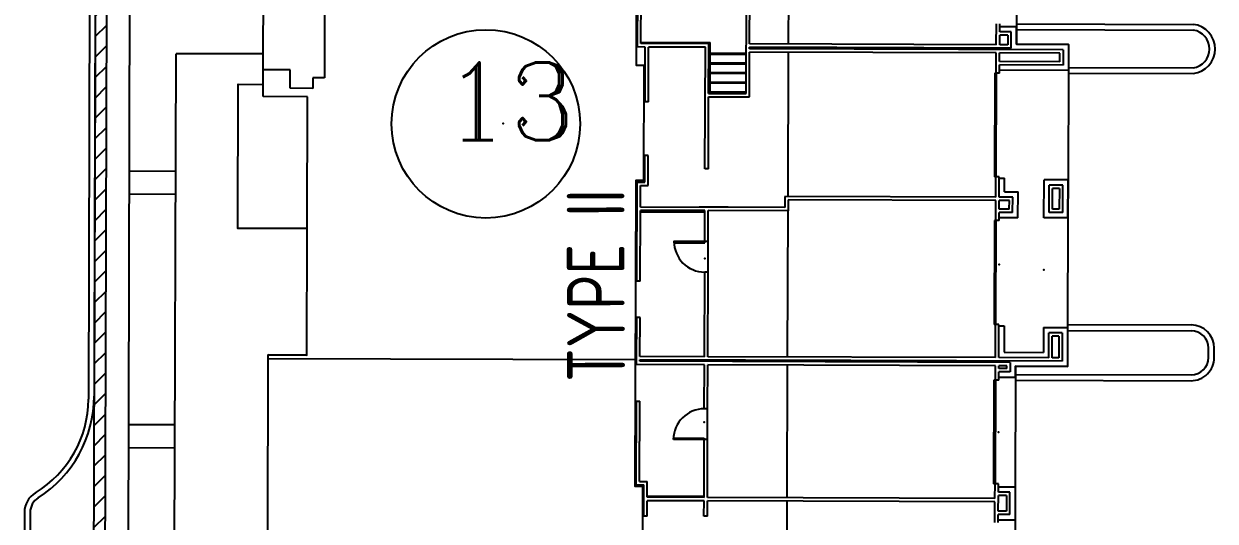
# Model space of a CAD drawing. Header units: feet. Extents: x 26064 to 27719, y 16802 to 28989.
# Drawn here: x 27419.4 to 27522.6, y 17425.8 to 17468.9 of the extents above; entities that cross this region are included whole.
import ezdxf
from ezdxf.enums import TextEntityAlignment as Align

# ---------------------------------------------------------------- set-up
doc = ezdxf.new("R2010")
doc.units = ezdxf.units.FT
doc.header["$LTSCALE"] = 50
doc.header["$MEASUREMENT"] = 0
doc.header["$PDSIZE"] = -0.5
for name, color, linetype in [('BUILDING-INTERIOR', 251, 'Continuous'), ('BUILDINGS', 5, 'Continuous'), ('CURB-B', 4, 'Continuous'), ('CURB-F', 32, 'Continuous'), ('FLUMES', 2, 'Continuous'), ('RETAINING WALL', 7, 'Continuous'), ('SIDEWALK', 9, 'Continuous')]:
    doc.layers.add(name, color=color, linetype=linetype)
doc.styles.add('DCADTXTSTYLE2', font='ARCHITXT')
doc.styles.add('DCADTXTSTYLE3', font='ROMANC')

msp = doc.modelspace()

# ---------------------------------------------------------------- hatches: boundary and pattern name
at = {"layer": 'RETAINING WALL'}
h = msp.add_hatch(dxfattribs=at)
h.set_pattern_fill('ANSI31', scale=10, style=0)
edge = h.paths.add_edge_path()
edge.add_line((27426.44322, 17410.87929), (27426.76213, 17520.14799))
edge.add_arc((27449.76204, 17520.08087), 23, 138.7365357, 179.8327778, ccw=False)
edge.add_line((27432.47328, 17535.24988), (27431.7216, 17535.90941))
edge.add_arc((27449.76204, 17520.08087), 24, 138.7365357, 179.8327778)
edge.add_line((27425.76214, 17520.15091), (27425.44323, 17410.88221))
edge.add_line((27425.44323, 17410.88221), (27426.44322, 17410.87929))

# ---------------------------------------------------------------- linework, layer by layer
at = {"layer": 'BUILDING-INTERIOR', "color": 7, "ltscale": 12}
for p, q in [((27472.57398, 17466.88262), (27472.64473, 17491.12334)), ((27485.65314, 17467.13601), (27485.68997, 17479.75617)), ((27482.27945, 17467.14586), (27482.29488, 17472.43549)), ((27445.47486, 17472.25142), (27445.4514, 17464.21284)), ((27472.86639, 17467.17333), (27472.88097, 17472.17141)), ((27481.97537, 17462.85669), (27482.00248, 17472.14479)), ((27503.64622, 17467.08349), (27503.65151, 17468.8953)), ((27503.94106, 17468.20719), (27503.94307, 17468.89445)), ((27505.40011, 17468.64029), (27503.94233, 17468.64455)), ((27505.39567, 17467.12004), (27505.40011, 17468.64029)), ((27472.86675, 17467.29828), (27478.86445, 17467.2808)), ((27478.85156, 17462.86581), (27478.86445, 17467.2808)), ((27503.93778, 17467.08264), (27503.94021, 17467.91563)), ((27504.64827, 17467.91357), (27503.94021, 17467.91563)), ((27504.94068, 17468.20427), (27503.94106, 17468.20719)), ((27504.64827, 17467.91357), (27504.64584, 17467.08058)), ((27504.93654, 17466.78817), (27504.94068, 17468.20427)), ((27473.24038, 17466.88068), (27472.57398, 17466.88262)), ((27478.73913, 17467.15619), (27472.86639, 17467.17333)), ((27473.22653, 17462.13253), (27473.24038, 17466.88067)), ((27473.51808, 17462.13167), (27473.53194, 17466.87982)), ((27478.44672, 17466.86548), (27473.53194, 17466.87983)), ((27478.41597, 17456.32788), (27478.44672, 17466.86548)), ((27478.72661, 17462.86617), (27478.73913, 17467.15619)), ((27481.98546, 17466.3137), (27478.7367, 17466.32318)), ((27482.26607, 17462.56428), (27482.27738, 17466.43779)), ((27503.64416, 17466.37543), (27482.27738, 17466.43779)), ((27482.27823, 17466.72935), (27482.27859, 17466.8543)), ((27509.43446, 17466.65009), (27482.27823, 17466.72935)), ((27504.93654, 17466.78817), (27482.27859, 17466.8543)), ((27503.64622, 17467.08349), (27482.27945, 17467.14586)), ((27485.6146, 17453.93275), (27485.65107, 17466.42795)), ((27503.63905, 17464.62611), (27503.64416, 17466.37543)), ((27503.93352, 17465.62487), (27503.93571, 17466.37458)), ((27509.14205, 17466.35939), (27503.93571, 17466.37458)), ((27504.64584, 17467.08058), (27503.93778, 17467.08264)), ((27509.89395, 17467.10691), (27505.39567, 17467.12004)), ((27509.13987, 17465.60968), (27509.14205, 17466.35939)), ((27509.43446, 17466.65009), (27509.43057, 17465.31727)), ((27509.89395, 17467.10691), (27509.88739, 17464.85778)), ((27481.98303, 17465.48069), (27478.73427, 17465.49017)), ((27503.93061, 17464.62526), (27503.93267, 17465.33332)), ((27509.43057, 17465.31727), (27503.93267, 17465.33332)), ((27509.13987, 17465.60968), (27503.93352, 17465.62487)), ((27442.49621, 17464.90871), (27440.16377, 17464.91552)), ((27442.49153, 17463.30515), (27442.49621, 17464.90871)), ((27444.45178, 17464.21575), (27444.44911, 17463.29944)), ((27445.4514, 17464.21284), (27444.45178, 17464.21575)), ((27481.9806, 17464.64767), (27478.73184, 17464.65715)), ((27503.5141, 17464.62647), (27503.48784, 17455.62993)), ((27503.63905, 17464.62611), (27503.5141, 17464.62647)), ((27503.63905, 17464.62611), (27503.61279, 17455.62956)), ((27503.93061, 17464.62526), (27503.63905, 17464.62611)), ((27509.88739, 17464.85778), (27503.93133, 17464.87516)), ((27440.15696, 17462.58308), (27440.16006, 17463.64517)), ((27444.44911, 17463.29944), (27442.49153, 17463.30515)), ((27481.97817, 17463.81466), (27478.72941, 17463.82414)), ((27443.98882, 17462.57189), (27440.15696, 17462.58308)), ((27443.95545, 17451.1388), (27443.98882, 17462.57189)), ((27473.51808, 17462.13167), (27473.22653, 17462.13253)), ((27478.70752, 17456.32703), (27478.72576, 17462.57462)), ((27478.72576, 17462.57462), (27482.26607, 17462.56428)), ((27478.72661, 17462.86617), (27481.97537, 17462.85669)), ((27481.97574, 17462.98165), (27478.72697, 17462.99113)), ((27473.20622, 17455.17686), (27473.21291, 17457.46765)), ((27473.50446, 17457.4668), (27473.21291, 17457.46765)), ((27473.49693, 17454.88446), (27473.50446, 17457.4668)), ((27478.70752, 17456.32703), (27478.41597, 17456.32788)), ((27472.51478, 17446.59877), (27472.53982, 17455.1788)), ((27472.53982, 17455.1788), (27473.20622, 17455.17686)), ((27472.82506, 17453.01211), (27472.83053, 17454.8864)), ((27472.83053, 17454.8864), (27473.49693, 17454.88446)), ((27503.61279, 17455.62956), (27503.48784, 17455.62993)), ((27503.60769, 17453.88024), (27503.61279, 17455.62956)), ((27503.90435, 17455.62871), (27503.61279, 17455.62956)), ((27503.89924, 17453.87939), (27503.90435, 17455.62871)), ((27503.90398, 17455.50376), (27504.36214, 17455.50242)), ((27504.35874, 17454.33621), (27504.36214, 17455.50242)), ((27507.76753, 17452.07712), (27507.77714, 17455.3675)), ((27509.85967, 17455.36143), (27507.77714, 17455.3675)), ((27508.22703, 17452.53394), (27508.23396, 17454.90801)), ((27509.40018, 17454.90461), (27508.23396, 17454.90801)), ((27509.39325, 17452.53053), (27509.40018, 17454.90461)), ((27509.85007, 17452.07104), (27509.85967, 17455.36143)), ((27485.32305, 17453.9336), (27485.32025, 17452.97564)), ((27503.60769, 17453.88024), (27485.32305, 17453.9336)), ((27505.06546, 17453.87598), (27503.89924, 17453.87938)), ((27504.35874, 17454.33621), (27505.52496, 17454.3328)), ((27505.06157, 17452.54317), (27505.06546, 17453.87598)), ((27505.51839, 17452.08368), (27505.52496, 17454.3328)), ((27508.51944, 17452.82464), (27508.52466, 17454.6156)), ((27509.10777, 17454.6139), (27508.52466, 17454.6156)), ((27509.10777, 17454.6139), (27509.10255, 17452.82294)), ((27485.32025, 17452.97564), (27472.82506, 17453.01211)), ((27480.42631, 17452.98992), (27477.90644, 17452.99728)), ((27485.61375, 17453.64119), (27485.61096, 17452.68324)), ((27503.60684, 17453.58868), (27485.61375, 17453.64119)), ((27503.60173, 17451.83936), (27503.60684, 17453.58868)), ((27503.8962, 17452.83814), (27503.89839, 17453.58783)), ((27504.77087, 17452.83558), (27503.8962, 17452.83814)), ((27504.77306, 17453.58528), (27503.89839, 17453.58783)), ((27504.77087, 17452.83558), (27504.77306, 17453.58528)), ((27509.10255, 17452.82294), (27508.51944, 17452.82464)), ((27472.80634, 17446.59792), (27472.82421, 17452.72056)), ((27472.82384, 17452.5956), (27478.40503, 17452.57928)), ((27478.40539, 17452.70427), (27472.82421, 17452.72056)), ((27478.39761, 17450.03863), (27478.40539, 17452.70427)), ((27478.68917, 17450.03778), (27478.69695, 17452.70342)), ((27485.61096, 17452.68324), (27478.69695, 17452.70342)), ((27485.574, 17440.02145), (27485.61096, 17452.68324)), ((27503.47678, 17451.83973), (27503.45052, 17442.84318)), ((27503.60173, 17451.83936), (27503.47678, 17451.83973)), ((27503.60173, 17451.83936), (27503.57547, 17442.84282)), ((27503.89329, 17451.83851), (27503.60173, 17451.83936)), ((27503.89329, 17451.83851), (27503.89535, 17452.54658)), ((27505.51839, 17452.08368), (27503.89402, 17452.08842)), ((27505.06157, 17452.54317), (27503.89535, 17452.54658)), ((27509.85007, 17452.07104), (27507.76753, 17452.07712)), ((27509.39325, 17452.53053), (27508.22703, 17452.53394)), ((27475.73197, 17450.04641), (27475.73161, 17449.92146)), ((27475.73161, 17449.92146), (27478.39725, 17449.91368)), ((27478.39761, 17450.03863), (27475.73197, 17450.04641)), ((27478.39725, 17449.91368), (27478.39761, 17450.03863)), ((27478.68917, 17450.03778), (27478.39761, 17450.03863)), ((27478.68139, 17447.37214), (27478.68917, 17450.03778)), ((27472.80634, 17446.59792), (27472.51478, 17446.59877)), ((27478.36844, 17440.04247), (27478.38983, 17447.37299)), ((27478.68139, 17447.37214), (27478.38983, 17447.37299)), ((27478.65999, 17440.04163), (27478.68139, 17447.37214)), ((27472.49448, 17439.64311), (27472.50554, 17443.43332)), ((27472.7971, 17443.43247), (27472.50554, 17443.43332)), ((27472.78725, 17440.05877), (27472.7971, 17443.43247)), ((27503.57547, 17442.84282), (27503.45052, 17442.84318)), ((27503.56709, 17439.96893), (27503.57547, 17442.84282)), ((27503.86703, 17442.84197), (27503.57547, 17442.84282)), ((27503.85864, 17439.96808), (27503.86703, 17442.84197)), ((27503.86666, 17442.71702), (27504.32482, 17442.71568)), ((27504.32482, 17442.71568), (27504.31813, 17440.4249)), ((27507.73982, 17442.58075), (27507.7335, 17440.41493)), ((27507.73982, 17442.58075), (27509.82235, 17442.57467)), ((27509.82235, 17442.57467), (27509.81251, 17439.20098)), ((27508.19032, 17439.95544), (27508.19664, 17442.12126)), ((27509.36285, 17442.11786), (27508.19664, 17442.12126)), ((27508.48187, 17439.95459), (27508.48734, 17441.82885)), ((27509.07045, 17441.82715), (27508.48734, 17441.82885)), ((27509.07045, 17441.82715), (27509.06498, 17439.95289)), ((27509.36285, 17442.11786), (27509.35569, 17439.66048)), ((27504.31813, 17440.4249), (27507.7335, 17440.41493)), ((27440.58911, 17439.40302), (27440.59142, 17440.19439)), ((27472.36991, 17439.76843), (27440.59045, 17439.86118)), ((27443.92348, 17440.18466), (27440.59142, 17440.19439)), ((27472.49363, 17439.35156), (27472.49448, 17439.64311)), ((27472.78604, 17439.64226), (27472.7864, 17439.76721)), ((27504.85705, 17439.54866), (27472.78604, 17439.64226)), ((27509.35569, 17439.66048), (27472.7864, 17439.76721)), ((27478.36844, 17440.04247), (27472.78725, 17440.05877)), ((27503.56709, 17439.96893), (27478.65999, 17440.04163)), ((27508.19032, 17439.95544), (27503.85864, 17439.96808)), ((27504.85705, 17439.54866), (27504.85462, 17438.71564)), ((27509.06498, 17439.95289), (27508.48187, 17439.95459)), ((27478.36637, 17439.33442), (27472.49363, 17439.35156)), ((27478.35525, 17435.52338), (27478.36637, 17439.33442)), ((27478.6468, 17435.52253), (27478.65793, 17439.33356)), ((27503.56502, 17439.26087), (27478.65793, 17439.33356)), ((27485.53838, 17427.8178), (27485.57193, 17439.31339)), ((27503.56137, 17438.01135), (27503.56502, 17439.26087)), ((27503.85293, 17438.0105), (27503.85499, 17438.71856)), ((27504.85462, 17438.71564), (27503.855, 17438.71856)), ((27503.85585, 17439.01012), (27503.85658, 17439.26002)), ((27504.56391, 17439.00805), (27503.85585, 17439.01012)), ((27504.56464, 17439.25795), (27503.85658, 17439.26002)), ((27504.56391, 17439.00805), (27504.56464, 17439.25795)), ((27505.31143, 17438.25615), (27505.31423, 17439.21411)), ((27505.31423, 17439.21411), (27509.81251, 17439.20098)), ((27503.43642, 17438.01172), (27503.41016, 17429.01517)), ((27503.56137, 17438.01135), (27503.43642, 17438.01172)), ((27503.56137, 17438.01135), (27503.53512, 17429.01481)), ((27503.85293, 17438.0105), (27503.56137, 17438.01135)), ((27503.85366, 17438.2604), (27505.31143, 17438.25615)), ((27472.46324, 17428.93889), (27472.48439, 17436.18611)), ((27472.48439, 17436.18611), (27472.77595, 17436.18525)), ((27472.75565, 17429.22959), (27472.77595, 17436.18525)), ((27478.6468, 17435.52253), (27478.35525, 17435.52338)), ((27478.63902, 17432.85689), (27478.6468, 17435.52253)), ((27475.68183, 17432.86552), (27475.68219, 17432.99047)), ((27478.34747, 17432.85774), (27475.68183, 17432.86552)), ((27475.68219, 17432.99047), (27478.34784, 17432.98269)), ((27478.33282, 17427.83884), (27478.34747, 17432.85774)), ((27478.34784, 17432.98269), (27478.34747, 17432.85774)), ((27478.63902, 17432.85689), (27478.34747, 17432.85774)), ((27478.62438, 17427.83798), (27478.63902, 17432.85689)), ((27472.75565, 17429.22959), (27473.42206, 17429.22765)), ((27473.41805, 17427.85318), (27473.42206, 17429.22765)), ((27472.46324, 17428.93889), (27473.12965, 17428.93695)), ((27473.12175, 17426.22966), (27473.12965, 17428.93695)), ((27503.53512, 17429.01481), (27503.41016, 17429.01517)), ((27503.53147, 17427.76529), (27503.53512, 17429.01481)), ((27503.82667, 17429.01396), (27503.53512, 17429.01481)), ((27503.8246, 17428.3059), (27503.82667, 17429.01396)), ((27504.82422, 17428.30298), (27503.82461, 17428.3059)), ((27503.82594, 17428.76405), (27505.28372, 17428.7598)), ((27504.81857, 17426.36623), (27504.82422, 17428.30298)), ((27505.28372, 17428.7598), (27505.27539, 17425.90673)), ((27473.4133, 17426.2288), (27473.41719, 17427.56163)), ((27478.33197, 17427.54728), (27473.41719, 17427.56163)), ((27478.33282, 17427.83884), (27473.41805, 17427.85318)), ((27473.41841, 17427.97814), (27478.33319, 17427.96382)), ((27478.32808, 17426.21446), (27478.33197, 17427.54728)), ((27478.61963, 17426.21361), (27478.62352, 17427.54643)), ((27503.53062, 17427.47373), (27478.62352, 17427.54643)), ((27503.53147, 17427.76529), (27478.62438, 17427.83798)), ((27485.5007, 17414.9061), (27485.53753, 17427.52625)), ((27503.52533, 17425.66193), (27503.53062, 17427.47373)), ((27503.8198, 17426.6607), (27503.82375, 17428.01434)), ((27504.53181, 17428.01228), (27503.82375, 17428.01434)), ((27504.53181, 17428.01228), (27504.52786, 17426.65863)), ((27473.4133, 17426.2288), (27473.12175, 17426.22966)), ((27478.61963, 17426.21361), (27478.32808, 17426.21446)), ((27503.81689, 17425.66108), (27503.81895, 17426.36914)), ((27504.81857, 17426.36623), (27503.81895, 17426.36914)), ((27504.52786, 17426.65863), (27503.81981, 17426.6607)), ((27503.81761, 17425.91099), (27505.27539, 17425.90673))]:
    msp.add_line(p, q, dxfattribs=at)
at = {"layer": 'BUILDING-INTERIOR', "color": 7, "ltscale": 4}
for p, q in [((27481.98522, 17466.2304), (27478.73646, 17466.23988)), ((27481.98279, 17465.39738), (27478.73402, 17465.40687)), ((27481.98035, 17464.56437), (27478.73159, 17464.57385)), ((27481.97792, 17463.73136), (27478.72916, 17463.74084)), ((27481.97549, 17462.89834), (27478.72673, 17462.90783))]:
    msp.add_line(p, q, dxfattribs=at)
at = {"layer": 'BUILDING-INTERIOR', "color": 7, "ltscale": 6}
for p, q in [((27503.5141, 17464.62647), (27503.48784, 17455.62993)), ((27503.5141, 17464.62647), (27503.5141, 17464.62647)), ((27503.48784, 17455.62993), (27503.48784, 17455.62993)), ((27503.47678, 17451.83973), (27503.45052, 17442.84318)), ((27503.47678, 17451.83973), (27503.47678, 17451.83973)), ((27503.45052, 17442.84318), (27503.45052, 17442.84318)), ((27503.43642, 17438.01172), (27503.41016, 17429.01517)), ((27503.43642, 17438.01172), (27503.43642, 17438.01172)), ((27503.41016, 17429.01517), (27503.41016, 17429.01517))]:
    msp.add_line(p, q, dxfattribs=at)
at = {"layer": 'BUILDING-INTERIOR', "color": 7, "ltscale": 12}
msp.add_lwpolyline([(27472.62421, 17525.48547), (27472.44443, 17465.30028), (27473.11084, 17465.29834), (27473.08166, 17455.30218), (27472.41525, 17455.30413), (27472.33792, 17428.8143), (27473.00434, 17428.81236), (27472.97516, 17418.8162), (27472.30875, 17418.81815), (27472.28201, 17409.655), (27440.50042, 17409.74776), (27440.50735, 17412.12185), (27438.96841, 17412.12634), (27439.00427, 17424.41328), (27440.54535, 17424.40878), (27440.59142, 17440.19439), (27443.92348, 17440.18466), (27443.95545, 17451.1388), (27437.95776, 17451.1563), (27437.99423, 17463.65149), (27440.16006, 17463.64517), (27440.19002, 17473.91206)], dxfattribs=at)
at = {"layer": 'BUILDING-INTERIOR', "color": 7, "ltscale": 288}
msp.add_circle((27459.43849, 17460.22138), 8.16063, dxfattribs=at)
at = {"layer": 'BUILDING-INTERIOR', "color": 7, "ltscale": 12}
for centre, start, end in [((27478.39761, 17450.03863), 179.8327778, 269.8327778), ((27478.34747, 17432.85774), 89.8327778, 179.8327778)]:
    msp.add_arc(centre, 2.66565, start, end, dxfattribs=at)
at = {"layer": 'BUILDING-INTERIOR', "color": 7, "ltscale": 15}
msp.add_point((27460.94688, 17460.2489, 1), dxfattribs=at)
at = {"layer": 'BUILDING-INTERIOR', "color": 7, "ltscale": 12}
for p in [(27478.39324, 17448.53921, 1), (27503.88216, 17448.02746, 1), (27507.75435, 17447.55801, 1), (27478.35185, 17434.35716, 1), (27503.8398, 17433.51223, 1)]:
    msp.add_point(p, dxfattribs=at)
at = {"layer": 'BUILDINGS', "color": 7, "flags": 128}
for points in [[(27505.42782, 17478.13664), (27505.40011, 17468.64029), (27505.39567, 17467.12004), (27509.89395, 17467.10691), (27509.88739, 17464.85778), (27509.85967, 17455.36143), (27509.85007, 17452.07104), (27509.82235, 17442.57467), (27509.81251, 17439.20098), (27505.31423, 17439.21411), (27505.31143, 17438.25615), (27505.28372, 17428.7598), (27505.27539, 17425.90673), (27505.24767, 17416.41038)], [(27440.54535, 17424.40878), (27440.59142, 17440.19439), (27443.92348, 17440.18466), (27443.95545, 17451.1388), (27437.95776, 17451.1563), (27437.99423, 17463.65149), (27440.16006, 17463.64517), (27440.19002, 17473.91206)]]:
    msp.add_lwpolyline(points, dxfattribs=at)
at = {"layer": 'CURB-B', "color": 7, "flags": 128}
for points in [[(27425.8502, 17550.32508), (27425.51837, 17436.62941)], [(27505.39938, 17468.3902), (27520.70561, 17468.34553)], [(27509.88812, 17465.10787), (27520.69879, 17465.07632)], [(27509.82162, 17442.32459), (27520.52035, 17442.29336)], [(27522.01354, 17439.95751), (27522.01597, 17440.78899)], [(27505.31216, 17438.50624), (27520.50917, 17438.46189)], [(27419.97308, 17426.54824), (27419.92448, 17409.89831)]]:
    msp.add_lwpolyline(points, dxfattribs=at)
for points in [[(27520.69879, 17465.07632, 0.85604932), (27520.70561, 17468.34553)], [(27522.01597, 17440.78899, 0.414213562), (27520.52035, 17442.29336)], [(27520.50917, 17438.46189, 0.414213562), (27522.01354, 17439.95751)], [(27420.66624, 17427.80839, 0.255328116), (27425.51837, 17436.62941)], [(27420.66624, 17427.80839, 0.255328116), (27419.97308, 17426.54824)]]:
    msp.add_lwpolyline(points, format="xyb", dxfattribs=at)
at = {"layer": 'CURB-F', "color": 7}
for p, q in [((27425.35021, 17550.32654), (27425.01757, 17436.35394)), ((27505.40084, 17468.8902), (27520.70606, 17468.84553)), ((27509.88666, 17464.60787), (27520.69677, 17464.57632)), ((27509.82308, 17442.82459), (27520.52181, 17442.79336)), ((27522.51354, 17439.95605), (27522.51597, 17440.78753)), ((27505.3107, 17438.00625), (27520.50771, 17437.96189)), ((27419.47308, 17426.5497), (27419.42594, 17410.39977))]:
    msp.add_line(p, q, dxfattribs=at)
for centre, radius, start, end in [((27520.44974, 17466.71147), 2.14939, 276.5995569, 83.1510743), ((27520.51597, 17440.79337), 2, 359.8327778, 89.8327778), ((27520.51355, 17439.96188), 2, 269.8327778, 359.8327778), ((27415.51761, 17436.38167), 9.5, 301.1892454, 359.8327778), ((27421.47307, 17426.54386), 2, 121.1892454, 179.8327778)]:
    msp.add_arc(centre, radius, start, end, dxfattribs=at)
at = {"layer": 'FLUMES', "color": 7}
for p, q in [((27432.57573, 17456.10302), (27428.57575, 17456.11469)), ((27432.5699, 17454.10303), (27428.56991, 17454.1147)), ((27432.51158, 17434.12211), (27428.5116, 17434.13378)), ((27432.50575, 17432.12212), (27428.50576, 17432.13379))]:
    msp.add_line(p, q, dxfattribs=at)
at = {"layer": 'RETAINING WALL', "color": 7, "flags": 128}
msp.add_lwpolyline([(27426.44322, 17410.87929), (27426.76213, 17520.14799, -0.181263157), (27432.47328, 17535.24988), (27431.7216, 17535.90941, 0.181263157), (27425.76214, 17520.15091), (27425.44323, 17410.88221)], format="xyb", close=True, dxfattribs=at)
at = {"layer": 'SIDEWALK', "color": 7}
for p, q in [((27428.34039, 17375.47091), (27428.74193, 17513.05577)), ((27432.47686, 17422.22483), (27432.6055, 17466.30069)), ((27440.16774, 17466.27862), (27432.6055, 17466.30069))]:
    msp.add_line(p, q, dxfattribs=at)

# ---------------------------------------------------------------- texts
at = {"layer": 'BUILDING-INTERIOR', "color": 7, "ltscale": 288, "style": 'DCADTXTSTYLE3', "width": 0.993}
msp.add_text('13', height=6.747435, dxfattribs=at).set_placement((27455.72603, 17456.77412, 1), align=Align.BOTTOM_LEFT)
at = {"layer": 'BUILDING-INTERIOR', "color": 7, "ltscale": 12, "style": 'DCADTXTSTYLE2', "text_generation_flag": 6, "width": 0.869565}
msp.add_text('TYPE II', height=4.9981, rotation=270.1672222, dxfattribs=at).set_placement((27472.98773, 17437.87146, 1), align=Align.BOTTOM_LEFT)

doc.saveas('drawing.dxf')
